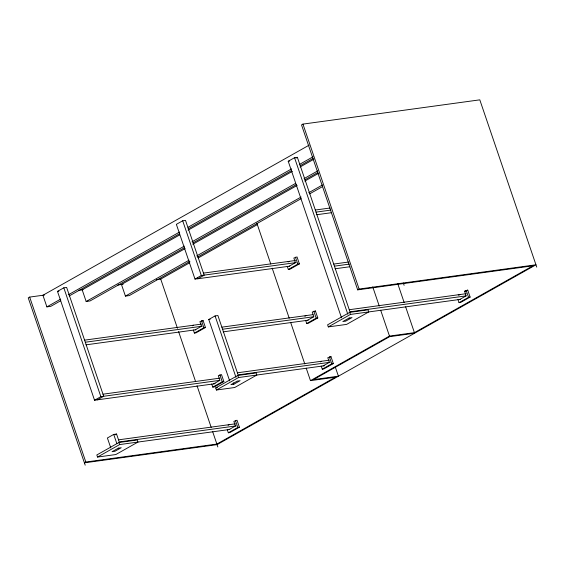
<?xml version="1.0" encoding="UTF-8"?>
<svg xmlns="http://www.w3.org/2000/svg" width="565" height="565" viewBox="0 0 565 565"><rect width="100%" height="100%" fill="white"/><g stroke="black" fill="none" stroke-linecap="round" stroke-linejoin="round"><path stroke-width="0.85" d="M536.75 267.118L479.805 99.843L302.953 124.102L301.526 124.907L357.68 289.859L532.943 265.811L414.42 332.658L389.483 336.076L310.468 380.633L306.209 368.14M44.522 295.043L29.67 297.084L28.25 297.882L85.195 465.157M309.14 145.141L42.933 295.262L46.888 306.88L50.779 306.343L60.752 300.721M215.159 383.684L94.546 400.232L57.489 291.385L63.817 287.818L66.642 287.43L103.699 396.277L97.378 399.843M197.369 277.344L197.849 278.764L204.17 275.204L185.511 220.392L182.686 220.781L176.365 224.347L194.996 279.075L197.821 278.686M341.514 317.82L288.221 161.265L294.542 157.706L297.374 157.317L349.968 311.816L466.09 295.883M295.968 158.108L297.374 157.317M46.888 306.88L60.702 299.09M68.372 294.768L179.606 232.031M188.046 227.271L291.618 168.871M299.288 164.542L313.095 156.759M69.191 295.961L179.663 233.663M188.103 228.903L291.667 170.503M300.107 165.743L313.151 158.384M179.628 234.934L82.2 289.873L86.155 301.491L90.047 300.954L184.402 247.745M188.067 230.174L292.402 171.336M300.072 167.007L313.879 159.224M86.155 301.491L184.345 246.114M192.022 241.792L295.587 183.385M304.027 178.625L317.834 170.842M192.842 242.985L296.406 184.578M304.846 179.825L317.89 172.466M185.136 248.579L121.461 284.492L125.416 296.102L129.307 295.573L189.911 261.397M192.806 244.257L297.141 185.419M304.81 181.09L318.618 173.307M125.416 296.102L189.091 260.197M196.761 255.874L301.096 197.037M308.765 192.707L322.573 184.917M197.581 257.068L301.145 198.661M309.585 193.901L322.629 186.549M156.357 279.703L160.721 279.103L189.776 262.718M198.188 257.972L257.075 224.764M194.996 279.075L201.317 275.508L296.152 262.584M287.26 266.362L288.32 269.463L289.909 269.244L299.394 263.897L297.021 256.927L293.849 258.036L295.431 262.683L289.111 266.249M288.065 261.976L289.118 261.383M288.32 269.463L297.797 264.116L299.394 263.897M192.538 325.807L193.59 325.214M193.329 329.981L194.381 333.075L195.977 332.856L205.455 327.509L203.082 320.539L199.911 321.647L201.493 326.295L195.172 329.861M202.03 321.132L203.082 320.539M229.658 380.902L208.753 319.486L215.074 315.92L217.899 315.531L238.112 374.892L330.087 362.278M194.381 333.075L203.866 327.728L205.455 327.509M94.546 400.232L100.867 396.665L219.736 380.358M304.867 316.238L305.919 315.637M305.658 320.404L306.717 323.505L308.306 323.286L317.791 317.933L315.418 310.969L312.24 312.078L313.822 316.725L307.501 320.284M314.359 311.562L315.418 310.969M357.68 289.859L359.107 289.054L535.959 264.794L217.045 444.641L84.404 462.834L85.823 462.036L216.875 444.055L335.405 377.215L310.468 380.633M306.717 323.505L316.195 318.152L317.791 317.933M236.149 425.89L119.236 441.929L116.552 434.033L113.72 434.421L107.399 437.981L110.789 447.939M211.727 384.016L212.779 387.117L214.368 386.898L223.853 381.552L221.48 374.581L218.309 375.69L219.891 380.337L213.57 383.903M115.147 434.824L116.552 434.033M212.779 387.117L222.264 381.77L223.853 381.552M118.947 442.487L96.82 454.966L97.533 457.057L115.832 454.543L137.959 442.07L137.246 439.98L118.947 442.487L119.653 444.577L229.828 429.457M215.689 387.929L237.816 375.457L256.122 372.942L256.828 375.033L234.708 387.512L216.402 390.02L215.689 387.929L217.433 387.689M349.728 312.346L327.601 324.819L328.314 326.909L346.62 324.402L368.74 311.922L368.027 309.832L349.728 312.346L350.434 314.437L460.645 299.33M97.533 457.057L119.653 444.577M216.402 390.02L238.529 377.547L324.635 365.725M328.314 326.909L350.434 314.437M233.769 384.271L240.09 380.704L237.258 381.093L230.937 384.659L233.769 384.271L233.288 382.872M320.412 361.89L321.464 361.296M321.203 366.056L322.255 369.157L323.844 368.938L333.329 363.592L330.956 356.621L327.785 357.73L329.367 362.377L323.046 365.936M329.374 357.511L330.956 356.621M322.255 369.157L331.74 363.804L333.329 363.592M227.264 429.668L228.324 432.769L229.913 432.55L239.398 427.204L237.025 420.233L233.854 421.342L235.436 425.989L229.107 429.555M459.839 299.436L466.16 295.869L464.578 291.229L467.749 290.113L470.122 297.084L460.645 302.43L459.048 302.649L457.996 299.556M228.069 425.283L229.122 424.689M458.794 295.163L459.854 294.57L458.257 294.789M466.697 290.714L467.749 290.113M228.324 432.769L237.801 427.423L239.398 427.204M459.048 302.649L468.533 297.303L470.122 297.084M288.221 161.265L289.64 161.074M315.319 210.032L330.151 207.998M316.033 212.122L330.864 210.088M316.69 214.728L331.521 212.694M57.489 291.385L58.908 291.187M203.457 273.114L295.439 260.493M78.599 290.368L82.963 289.767M117.916 284.972L123.156 284.259M197.849 278.764L289.831 266.15M333.717 264.067L348.548 262.033M334.431 266.157L349.262 264.123M335.087 268.771L349.919 266.737M208.753 319.486L210.166 319.296M84.588 340.144L201.458 324.112M85.301 342.235L202.171 326.203M464.578 291.229L466.174 291.01M85.958 344.848L195.85 329.769M221.854 327.149L312.968 314.649M349.255 309.719L466.252 293.673M222.568 329.24L313.681 316.739M223.189 331.853L308.229 320.186M414.59 333.237L389.652 336.662L313.476 379.616L338.414 376.191L335.299 367.031M237.399 372.801L329.381 360.188M102.985 394.186L219.898 378.147M118.53 439.838L235.443 423.799M466.16 290.332L468.533 297.303M403.318 282.987L404.109 285.311M397.689 283.503L404.208 302.663M405.628 306.83L414.42 332.658M372.752 286.921L379.27 306.082M380.69 310.249L389.483 336.076M302.953 124.102L359.107 289.054M294.542 157.706L347.835 314.253M295.424 257.146L297.797 264.116M313.822 311.188L316.195 318.152M329.367 356.84L331.74 363.804M256.863 223.182L270.762 264.003M272.182 268.17L289.195 318.152M290.615 322.318L304.796 363.973M237.816 375.457L238.529 377.547M182.686 220.781L201.317 275.508M215.074 315.92L235.979 377.342M201.493 320.758L203.866 327.728M219.891 374.8L222.264 381.77M235.428 420.452L237.801 427.423M160.721 279.103L177.452 328.258M178.589 331.584L195.603 381.573M197.023 385.74L211.204 427.394M212.624 431.561L216.875 444.055M217.045 444.641L217.836 446.964M63.817 287.818L100.867 396.665M113.72 434.421L116.828 443.546M29.67 297.084L85.823 462.036M118.389 448.123L112.068 451.689L114.893 451.301L121.214 447.734L118.389 448.123M349.17 317.982L342.849 321.549L345.674 321.16L351.995 317.594L349.17 317.982"/></g></svg>
